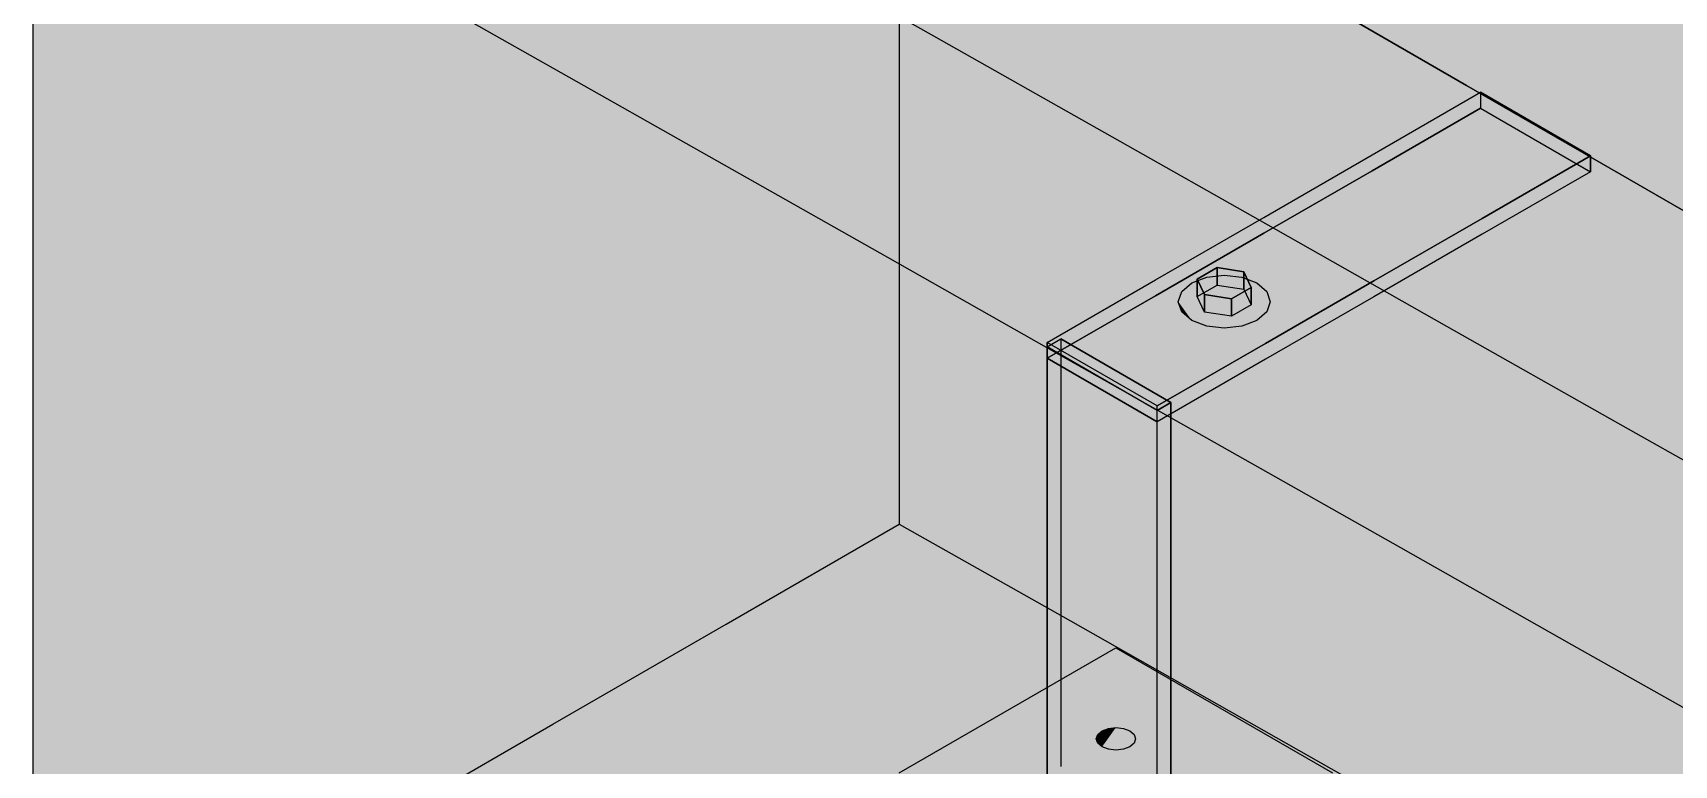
# Model space of a CAD drawing. Header units: metres. Extents: x 0 to 24.2, y -20 to 5.6.
# Drawn here: x 11.074 to 11.4021, y 1.6002 to 1.7466 of the extents above; entities that cross this region are included whole.
import ezdxf

# ---------------------------------------------------------------- set-up
doc = ezdxf.new("R2010")
doc.units = ezdxf.units.M
doc.header["$LTSCALE"] = 0.25
doc.layers.add('ISO-ARISTAS', color=8, linetype='CONTINUOUS')
doc.layers.add('ISO-CONCRETO-SUP', color=254, linetype='CONTINUOUS', true_color=0xe8e8e8)

msp = doc.modelspace()

# ---------------------------------------------------------------- linework, layer by layer
at = {"layer": 'ISO-ARISTAS', "color": 250}
for p, q in [((11.2199, 1.76539), (11.25409, 1.74604)), ((11.36066, 1.73611), (11.30934, 1.76574)), ((11.30934, 1.76574), (11.36066, 1.73611)), ((11.07405, 1.7627), (11.07405, 1.72698)), ((11.1766, 1.74039), (11.14242, 1.75973)), ((11.1766, 1.74039), (11.14242, 1.75973)), ((11.24725, 1.76091), (11.24725, 1.72341)), ((11.25409, 1.74604), (11.28827, 1.7267)), ((11.21079, 1.72104), (11.1766, 1.74039)), ((11.21079, 1.72104), (11.1766, 1.74039)), ((11.41198, 1.70648), (11.36066, 1.73611)), ((11.36066, 1.73611), (11.41198, 1.70648)), ((11.34176, 1.72225), (11.36341, 1.73475)), ((11.34176, 1.72225), (11.36341, 1.73475)), ((11.36341, 1.73475), (11.36341, 1.73158)), ((11.3854, 1.72205), (11.36341, 1.73475)), ((11.36341, 1.73475), (11.36341, 1.73158)), ((11.36341, 1.73475), (11.3854, 1.72205)), ((11.36341, 1.73158), (11.34176, 1.71908)), ((11.34176, 1.71908), (11.36341, 1.73158)), ((11.36341, 1.73158), (11.3854, 1.71888)), ((11.36341, 1.73158), (11.3854, 1.71888)), ((11.07405, 1.72698), (11.07405, 1.69127)), ((11.28827, 1.7267), (11.32246, 1.70736)), ((11.24725, 1.72341), (11.24725, 1.68591)), ((11.24497, 1.7017), (11.21079, 1.72104)), ((11.24497, 1.7017), (11.21079, 1.72104)), ((11.3201, 1.70975), (11.34176, 1.72225)), ((11.3201, 1.70975), (11.34176, 1.72225)), ((11.3854, 1.72205), (11.36375, 1.70955)), ((11.36375, 1.70955), (11.3854, 1.72205)), ((11.3854, 1.71888), (11.3854, 1.72205)), ((11.3854, 1.72205), (11.3854, 1.71888)), ((11.34176, 1.71908), (11.3201, 1.70658)), ((11.3201, 1.70658), (11.34176, 1.71908)), ((11.3854, 1.71888), (11.36375, 1.70638)), ((11.3854, 1.71888), (11.36375, 1.70638)), ((11.29845, 1.69725), (11.3201, 1.70975)), ((11.29845, 1.69725), (11.3201, 1.70975)), ((11.36375, 1.70955), (11.3421, 1.69705)), ((11.3421, 1.69705), (11.36375, 1.70955)), ((11.3201, 1.70658), (11.29845, 1.69408)), ((11.29845, 1.69408), (11.3201, 1.70658)), ((11.32246, 1.70736), (11.35664, 1.68802)), ((11.36375, 1.70638), (11.3421, 1.69388)), ((11.36375, 1.70638), (11.3421, 1.69388)), ((11.27916, 1.68236), (11.24497, 1.7017)), ((11.27916, 1.68236), (11.24497, 1.7017)), ((11.31076, 1.6997), (11.30681, 1.69742)), ((11.30681, 1.69742), (11.31076, 1.6997)), ((11.31615, 1.69887), (11.31076, 1.6997)), ((11.31076, 1.6997), (11.31076, 1.6962)), ((11.31076, 1.6962), (11.31076, 1.6997)), ((11.31076, 1.6997), (11.31615, 1.69887)), ((11.2768, 1.68475), (11.29845, 1.69725)), ((11.2768, 1.68475), (11.29845, 1.69725)), ((11.30372, 1.69492), (11.30571, 1.69664)), ((11.30571, 1.69664), (11.30869, 1.69779)), ((11.30681, 1.69742), (11.30681, 1.69392)), ((11.30681, 1.69392), (11.30681, 1.69742)), ((11.30681, 1.69742), (11.30825, 1.69431)), ((11.30825, 1.69431), (11.30681, 1.69742)), ((11.30869, 1.69779), (11.3122, 1.69819)), ((11.3122, 1.69819), (11.31572, 1.69779)), ((11.31572, 1.69779), (11.3187, 1.69664)), ((11.31615, 1.69537), (11.31615, 1.69887)), ((11.3176, 1.69575), (11.31615, 1.69887)), ((11.31615, 1.69887), (11.31615, 1.69537)), ((11.31615, 1.69887), (11.3176, 1.69575)), ((11.3187, 1.69664), (11.32069, 1.69492)), ((11.3421, 1.69705), (11.32045, 1.68455)), ((11.32045, 1.68455), (11.3421, 1.69705)), ((11.29845, 1.69408), (11.2768, 1.68158)), ((11.2768, 1.68158), (11.29845, 1.69408)), ((11.30302, 1.69289), (11.30372, 1.69492)), ((11.30681, 1.69392), (11.31076, 1.6962)), ((11.30681, 1.69392), (11.31076, 1.6962)), ((11.30825, 1.69081), (11.30681, 1.69392)), ((11.30825, 1.69081), (11.30681, 1.69392)), ((11.30825, 1.69431), (11.30825, 1.69081)), ((11.31365, 1.69347), (11.30825, 1.69431)), ((11.30825, 1.69081), (11.30825, 1.69431)), ((11.30825, 1.69431), (11.31365, 1.69347)), ((11.31076, 1.6962), (11.31615, 1.69537)), ((11.31076, 1.6962), (11.31615, 1.69537)), ((11.3176, 1.69575), (11.31365, 1.69347)), ((11.31365, 1.69347), (11.3176, 1.69575)), ((11.31365, 1.68997), (11.31365, 1.69347)), ((11.31365, 1.69347), (11.31365, 1.68997)), ((11.31615, 1.69537), (11.3176, 1.69225)), ((11.31615, 1.69537), (11.3176, 1.69225)), ((11.3176, 1.69225), (11.3176, 1.69575)), ((11.3176, 1.69575), (11.3176, 1.69225)), ((11.3421, 1.69388), (11.32045, 1.68138)), ((11.3421, 1.69388), (11.32045, 1.68138)), ((11.32069, 1.69492), (11.32139, 1.69289)), ((11.07405, 1.69127), (11.07405, 1.65556)), ((11.30372, 1.69086), (11.30302, 1.69289)), ((11.30571, 1.68914), (11.30372, 1.69086)), ((11.31365, 1.68997), (11.30825, 1.69081)), ((11.31365, 1.68997), (11.30825, 1.69081)), ((11.3176, 1.69225), (11.31365, 1.68997)), ((11.3176, 1.69225), (11.31365, 1.68997)), ((11.32069, 1.69086), (11.3187, 1.68914)), ((11.32139, 1.69289), (11.32069, 1.69086)), ((11.30869, 1.68799), (11.30571, 1.68914)), ((11.3122, 1.68758), (11.30869, 1.68799)), ((11.31572, 1.68799), (11.3122, 1.68758)), ((11.3187, 1.68914), (11.31572, 1.68799)), ((11.35664, 1.68802), (11.39083, 1.66868)), ((11.24725, 1.68591), (11.24725, 1.64841)), ((11.2768, 1.68385), (11.27955, 1.68544)), ((11.2768, 1.68385), (11.27955, 1.68544)), ((11.2768, 1.68158), (11.2768, 1.68475)), ((11.2988, 1.67205), (11.2768, 1.68475)), ((11.2988, 1.67205), (11.2768, 1.68475)), ((11.2768, 1.68475), (11.2768, 1.68158)), ((11.2768, 1.65537), (11.2768, 1.68385)), ((11.2988, 1.67115), (11.2768, 1.68385)), ((11.2768, 1.68385), (11.2768, 1.65537)), ((11.2988, 1.67115), (11.2768, 1.68385)), ((11.27955, 1.68544), (11.27955, 1.65695)), ((11.30155, 1.67274), (11.27955, 1.68544)), ((11.27955, 1.68544), (11.27955, 1.65695)), ((11.27955, 1.68544), (11.30155, 1.67274)), ((11.32045, 1.68455), (11.2988, 1.67205)), ((11.2988, 1.67205), (11.32045, 1.68455)), ((11.2988, 1.66888), (11.2768, 1.68158)), ((11.2768, 1.68158), (11.2988, 1.66888)), ((11.31334, 1.66302), (11.27916, 1.68236)), ((11.31334, 1.66302), (11.27916, 1.68236)), ((11.32045, 1.68138), (11.2988, 1.66888)), ((11.32045, 1.68138), (11.2988, 1.66888)), ((11.2988, 1.67115), (11.30155, 1.67274)), ((11.30155, 1.67274), (11.2988, 1.67115)), ((11.2988, 1.66888), (11.2988, 1.67205)), ((11.2988, 1.66888), (11.2988, 1.67205)), ((11.2988, 1.64267), (11.2988, 1.67115)), ((11.2988, 1.64267), (11.2988, 1.67115)), ((11.30155, 1.64425), (11.30155, 1.67274)), ((11.30155, 1.67274), (11.30155, 1.64425)), ((11.39083, 1.66868), (11.42501, 1.64933)), ((11.34753, 1.64368), (11.31334, 1.66302)), ((11.34753, 1.64368), (11.31334, 1.66302)), ((11.27955, 1.65695), (11.27955, 1.62847)), ((11.27955, 1.65695), (11.27955, 1.62847)), ((11.07405, 1.65556), (11.07405, 1.61984)), ((11.2768, 1.62688), (11.2768, 1.65537)), ((11.2768, 1.65537), (11.2768, 1.62688)), ((11.21261, 1.62841), (11.24725, 1.64841)), ((11.24725, 1.64841), (11.28144, 1.62907)), ((11.24725, 1.64841), (11.28144, 1.62907)), ((11.30155, 1.61577), (11.30155, 1.64425)), ((11.30155, 1.64425), (11.30155, 1.61577)), ((11.2988, 1.61418), (11.2988, 1.64267)), ((11.2988, 1.61418), (11.2988, 1.64267)), ((11.38171, 1.62433), (11.34753, 1.64368)), ((11.38171, 1.62433), (11.34753, 1.64368)), ((11.17797, 1.60841), (11.21261, 1.62841)), ((11.27955, 1.62847), (11.27955, 1.59999)), ((11.27955, 1.62847), (11.27955, 1.59999)), ((11.28144, 1.62907), (11.31562, 1.60973)), ((11.28144, 1.62907), (11.31562, 1.60973)), ((11.2768, 1.5984), (11.2768, 1.62688)), ((11.2768, 1.62688), (11.2768, 1.5984)), ((11.4159, 1.60499), (11.38171, 1.62433)), ((11.4159, 1.60499), (11.38171, 1.62433)), ((11.24725, 1.59871), (11.29055, 1.62371)), ((11.29055, 1.62371), (11.33385, 1.59871)), ((11.07405, 1.61984), (11.07405, 1.58413)), ((11.30155, 1.58729), (11.30155, 1.61577)), ((11.30155, 1.61577), (11.30155, 1.58729)), ((11.2988, 1.5857), (11.2988, 1.61418)), ((11.2988, 1.5857), (11.2988, 1.61418)), ((11.14333, 1.58841), (11.17797, 1.60841)), ((11.28905, 1.6076), (11.29055, 1.60778)), ((11.29055, 1.60778), (11.29205, 1.6076)), ((11.31562, 1.60973), (11.34981, 1.59039)), ((11.31562, 1.60973), (11.34981, 1.59039)), ((11.28663, 1.60551), (11.28693, 1.60638)), ((11.28693, 1.60465), (11.28663, 1.60551)), ((11.28693, 1.60638), (11.28778, 1.60711)), ((11.28778, 1.60391), (11.28693, 1.60465)), ((11.28778, 1.60711), (11.28905, 1.6076)), ((11.29205, 1.6076), (11.29332, 1.60711)), ((11.29332, 1.60711), (11.29417, 1.60638)), ((11.29417, 1.60465), (11.29332, 1.60391)), ((11.29417, 1.60638), (11.29447, 1.60551)), ((11.29447, 1.60551), (11.29417, 1.60465)), ((11.28905, 1.60342), (11.28778, 1.60391)), ((11.29055, 1.60325), (11.28905, 1.60342)), ((11.29205, 1.60342), (11.29055, 1.60325)), ((11.29332, 1.60391), (11.29205, 1.60342))]:
    msp.add_line(p, q, dxfattribs=at)
at = {"layer": 'ISO-CONCRETO-SUP', "true_color": 0xb2b2ad}
for points in [[(11.30934, 1.76574), (11.36066, 1.73611), (11.30934, 1.81574), (11.36066, 1.78611)], [(11.36066, 1.73611), (11.41198, 1.70648), (11.36066, 1.78611), (11.41198, 1.75648)]]:
    msp.add_solid(points, dxfattribs=at)
at = {"layer": 'ISO-CONCRETO-SUP', "true_color": 0xa2a7af}
for points in [[(11.07405, 1.7627), (11.10823, 1.74336), (11.07405, 1.79841), (11.10823, 1.77907)], [(11.24725, 1.76091), (11.28144, 1.74157), (11.24725, 1.79841), (11.28144, 1.77907)], [(11.31562, 1.75973), (11.34981, 1.74039), (11.31562, 1.79723), (11.34981, 1.77789)], [(11.38399, 1.75854), (11.41818, 1.7392), (11.38399, 1.79604), (11.41818, 1.7767)], [(11.10823, 1.74336), (11.14242, 1.72401), (11.10823, 1.77907), (11.14242, 1.75973)], [(11.28144, 1.74157), (11.31562, 1.72223), (11.28144, 1.77907), (11.31562, 1.75973)], [(11.34981, 1.74039), (11.38399, 1.72104), (11.34981, 1.77789), (11.38399, 1.75854)], [(11.07405, 1.72698), (11.10823, 1.70764), (11.07405, 1.7627), (11.10823, 1.74336)], [(11.14242, 1.72401), (11.1766, 1.70467), (11.14242, 1.75973), (11.1766, 1.74039)], [(11.24725, 1.72341), (11.28144, 1.70407), (11.24725, 1.76091), (11.28144, 1.74157)], [(11.31562, 1.72223), (11.34981, 1.70289), (11.31562, 1.75973), (11.34981, 1.74039)], [(11.38399, 1.72104), (11.41818, 1.7017), (11.38399, 1.75854), (11.41818, 1.7392)], [(11.10823, 1.70764), (11.14242, 1.6883), (11.10823, 1.74336), (11.14242, 1.72401)], [(11.1766, 1.70467), (11.21079, 1.68533), (11.1766, 1.74039), (11.21079, 1.72104)], [(11.28144, 1.70407), (11.31562, 1.68473), (11.28144, 1.74157), (11.31562, 1.72223)], [(11.34981, 1.70289), (11.38399, 1.68354), (11.34981, 1.74039), (11.38399, 1.72104)], [(11.07405, 1.69127), (11.10823, 1.67193), (11.07405, 1.72698), (11.10823, 1.70764)], [(11.14242, 1.6883), (11.1766, 1.66896), (11.14242, 1.72401), (11.1766, 1.70467)], [(11.24725, 1.68591), (11.28144, 1.66657), (11.24725, 1.72341), (11.28144, 1.70407)], [(11.21079, 1.68533), (11.24497, 1.66599), (11.21079, 1.72104), (11.24497, 1.7017)], [(11.31562, 1.68473), (11.34981, 1.66539), (11.31562, 1.72223), (11.34981, 1.70289)], [(11.38399, 1.68354), (11.41818, 1.6642), (11.38399, 1.72104), (11.41818, 1.7017)], [(11.10823, 1.67193), (11.14242, 1.65259), (11.10823, 1.70764), (11.14242, 1.6883)], [(11.1766, 1.66896), (11.21079, 1.64962), (11.1766, 1.70467), (11.21079, 1.68533)], [(11.28144, 1.66657), (11.31562, 1.64723), (11.28144, 1.70407), (11.31562, 1.68473)], [(11.34981, 1.66539), (11.38399, 1.64604), (11.34981, 1.70289), (11.38399, 1.68354)], [(11.24497, 1.66599), (11.27916, 1.64665), (11.24497, 1.7017), (11.27916, 1.68236)], [(11.07405, 1.65556), (11.10823, 1.63621), (11.07405, 1.69127), (11.10823, 1.67193)], [(11.14242, 1.65259), (11.1766, 1.63324), (11.14242, 1.6883), (11.1766, 1.66896)], [(11.21079, 1.64962), (11.24497, 1.63027), (11.21079, 1.68533), (11.24497, 1.66599)], [(11.24725, 1.64841), (11.28144, 1.62907), (11.24725, 1.68591), (11.28144, 1.66657)], [(11.31562, 1.64723), (11.34981, 1.62789), (11.31562, 1.68473), (11.34981, 1.66539)], [(11.38399, 1.64604), (11.41818, 1.6267), (11.38399, 1.68354), (11.41818, 1.6642)], [(11.27916, 1.64665), (11.31334, 1.6273), (11.27916, 1.68236), (11.31334, 1.66302)], [(11.10823, 1.63621), (11.14242, 1.61687), (11.10823, 1.67193), (11.14242, 1.65259)], [(11.1766, 1.63324), (11.21079, 1.6139), (11.1766, 1.66896), (11.21079, 1.64962)], [(11.24497, 1.63027), (11.27916, 1.61093), (11.24497, 1.66599), (11.27916, 1.64665)], [(11.28144, 1.62907), (11.31562, 1.60973), (11.28144, 1.66657), (11.31562, 1.64723)], [(11.34981, 1.62789), (11.38399, 1.60854), (11.34981, 1.66539), (11.38399, 1.64604)], [(11.31334, 1.6273), (11.34753, 1.60796), (11.31334, 1.66302), (11.34753, 1.64368)], [(11.07405, 1.61984), (11.10823, 1.6005), (11.07405, 1.65556), (11.10823, 1.63621)], [(11.14242, 1.61687), (11.1766, 1.59753), (11.14242, 1.65259), (11.1766, 1.63324)], [(11.21079, 1.6139), (11.24497, 1.59456), (11.21079, 1.64962), (11.24497, 1.63027)], [(11.31562, 1.60973), (11.34981, 1.59039), (11.31562, 1.64723), (11.34981, 1.62789)], [(11.27916, 1.61093), (11.31334, 1.59159), (11.27916, 1.64665), (11.31334, 1.6273)], [(11.38399, 1.60854), (11.41818, 1.5892), (11.38399, 1.64604), (11.41818, 1.6267)], [(11.34753, 1.60796), (11.38171, 1.58862), (11.34753, 1.64368), (11.38171, 1.62433)], [(11.10823, 1.6005), (11.14242, 1.58116), (11.10823, 1.63621), (11.14242, 1.61687)], [(11.1766, 1.59753), (11.21079, 1.57819), (11.1766, 1.63324), (11.21079, 1.6139)], [(11.24497, 1.59456), (11.27916, 1.57522), (11.24497, 1.63027), (11.27916, 1.61093)], [(11.34981, 1.59039), (11.38399, 1.57104), (11.34981, 1.62789), (11.38399, 1.60854)], [(11.31334, 1.59159), (11.34753, 1.57225), (11.31334, 1.6273), (11.34753, 1.60796)], [(11.38171, 1.58862), (11.4159, 1.56928), (11.38171, 1.62433), (11.4159, 1.60499)], [(11.07405, 1.58413), (11.10823, 1.56478), (11.07405, 1.61984), (11.10823, 1.6005)], [(11.14242, 1.58116), (11.1766, 1.56181), (11.14242, 1.61687), (11.1766, 1.59753)], [(11.21079, 1.57819), (11.24497, 1.55884), (11.21079, 1.6139), (11.24497, 1.59456)], [(11.27916, 1.57522), (11.31334, 1.55587), (11.27916, 1.61093), (11.31334, 1.59159)], [(11.34753, 1.57225), (11.38171, 1.5529), (11.34753, 1.60796), (11.38171, 1.58862)], [(11.38399, 1.57104), (11.41818, 1.5517), (11.38399, 1.60854), (11.41818, 1.5892)], [(11.10823, 1.56478), (11.14242, 1.54544), (11.10823, 1.6005), (11.14242, 1.58116)]]:
    msp.add_solid(points, dxfattribs=at)
at = {"layer": 'ISO-CONCRETO-SUP', "true_color": 0xc5c5c0}
for points in [[(11.35264, 1.79074), (11.40396, 1.76111), (11.30934, 1.76574), (11.36066, 1.73611)], [(11.40396, 1.76111), (11.45528, 1.73148), (11.36066, 1.73611), (11.41198, 1.70648)]]:
    msp.add_solid(points, dxfattribs=at)
at = {"layer": 'ISO-CONCRETO-SUP', "true_color": 0xb3b9c1}
for points in [[(11.16407, 1.77223), (11.19825, 1.75289), (11.14242, 1.75973), (11.1766, 1.74039)], [(11.2199, 1.76539), (11.25409, 1.74604), (11.19825, 1.75289), (11.23244, 1.73354)], [(11.19825, 1.75289), (11.23244, 1.73354), (11.1766, 1.74039), (11.21079, 1.72104)], [(11.25409, 1.74604), (11.28827, 1.7267), (11.23244, 1.73354), (11.26662, 1.7142)], [(11.23244, 1.73354), (11.26662, 1.7142), (11.21079, 1.72104), (11.24497, 1.7017)], [(11.28827, 1.7267), (11.32246, 1.70736), (11.26662, 1.7142), (11.30081, 1.69486)], [(11.26662, 1.7142), (11.30081, 1.69486), (11.24497, 1.7017), (11.27916, 1.68236)], [(11.32246, 1.70736), (11.35664, 1.68802), (11.30081, 1.69486), (11.33499, 1.67552)], [(11.30081, 1.69486), (11.33499, 1.67552), (11.27916, 1.68236), (11.31334, 1.66302)], [(11.35664, 1.68802), (11.39083, 1.66868), (11.33499, 1.67552), (11.36918, 1.65618)], [(11.33499, 1.67552), (11.36918, 1.65618), (11.31334, 1.66302), (11.34753, 1.64368)], [(11.39083, 1.66868), (11.42501, 1.64933), (11.36918, 1.65618), (11.40336, 1.63683)], [(11.36918, 1.65618), (11.40336, 1.63683), (11.34753, 1.64368), (11.38171, 1.62433)], [(11.24725, 1.64841), (11.28144, 1.62907), (11.21261, 1.62841), (11.24679, 1.60907)], [(11.40336, 1.63683), (11.43755, 1.61749), (11.38171, 1.62433), (11.4159, 1.60499)], [(11.21261, 1.62841), (11.24679, 1.60907), (11.17797, 1.60841), (11.21215, 1.58907)], [(11.28144, 1.62907), (11.31562, 1.60973), (11.24679, 1.60907), (11.28098, 1.58973)], [(11.17797, 1.60841), (11.21215, 1.58907), (11.14333, 1.58841), (11.17751, 1.56907)], [(11.24679, 1.60907), (11.28098, 1.58973), (11.21215, 1.58907), (11.24634, 1.56973)], [(11.31562, 1.60973), (11.34981, 1.59039), (11.28098, 1.58973), (11.31516, 1.57039)]]:
    msp.add_solid(points, dxfattribs=at)
at = {"layer": 'ISO-CONCRETO-SUP', "true_color": 0x6a7481}
for points in [[(11.36341, 1.73158), (11.34176, 1.71908), (11.36341, 1.73475), (11.34176, 1.72225)], [(11.34176, 1.71908), (11.3201, 1.70658), (11.34176, 1.72225), (11.3201, 1.70975)], [(11.3854, 1.71888), (11.36375, 1.70638), (11.3854, 1.72205), (11.36375, 1.70955)], [(11.3201, 1.70658), (11.29845, 1.69408), (11.3201, 1.70975), (11.29845, 1.69725)], [(11.36375, 1.70638), (11.3421, 1.69388), (11.36375, 1.70955), (11.3421, 1.69705)], [(11.29845, 1.69408), (11.2768, 1.68158), (11.29845, 1.69725), (11.2768, 1.68475)], [(11.3421, 1.69388), (11.32045, 1.68138), (11.3421, 1.69705), (11.32045, 1.68455)], [(11.27955, 1.65695), (11.2768, 1.65537), (11.27955, 1.68544), (11.2768, 1.68385)], [(11.32045, 1.68138), (11.2988, 1.66888), (11.32045, 1.68455), (11.2988, 1.67205)], [(11.30155, 1.64425), (11.2988, 1.64267), (11.30155, 1.67274), (11.2988, 1.67115)], [(11.27955, 1.62847), (11.2768, 1.62688), (11.27955, 1.65695), (11.2768, 1.65537)], [(11.30155, 1.61577), (11.2988, 1.61418), (11.30155, 1.64425), (11.2988, 1.64267)], [(11.27955, 1.59999), (11.2768, 1.5984), (11.27955, 1.62847), (11.2768, 1.62688)], [(11.30155, 1.58729), (11.2988, 1.5857), (11.30155, 1.61577), (11.2988, 1.61418)]]:
    msp.add_solid(points, dxfattribs=at)
at = {"layer": 'ISO-CONCRETO-SUP', "true_color": 0x838f9f}
for points in [[(11.36341, 1.73475), (11.3854, 1.72205), (11.34176, 1.72225), (11.36375, 1.70955)], [(11.36341, 1.73158), (11.3854, 1.71888), (11.34176, 1.71908), (11.36375, 1.70638)], [(11.34176, 1.72225), (11.36375, 1.70955), (11.3201, 1.70975), (11.3421, 1.69705)], [(11.34176, 1.71908), (11.36375, 1.70638), (11.3201, 1.70658), (11.3421, 1.69388)], [(11.3201, 1.70975), (11.3421, 1.69705), (11.29845, 1.69725), (11.32045, 1.68455)], [(11.3201, 1.70658), (11.3421, 1.69388), (11.29845, 1.69408), (11.32045, 1.68138)], [(11.29845, 1.69725), (11.32045, 1.68455), (11.2768, 1.68475), (11.2988, 1.67205)], [(11.29845, 1.69408), (11.32045, 1.68138), (11.2768, 1.68158), (11.2988, 1.66888)], [(11.27955, 1.68544), (11.30155, 1.67274), (11.2768, 1.68385), (11.2988, 1.67115)]]:
    msp.add_solid(points, dxfattribs=at)
at = {"layer": 'ISO-CONCRETO-SUP', "true_color": 0x768190}
for points in [[(11.36341, 1.73158), (11.3854, 1.71888), (11.36341, 1.73475), (11.3854, 1.72205)], [(11.2768, 1.68158), (11.2988, 1.66888), (11.2768, 1.68475), (11.2988, 1.67205)], [(11.2768, 1.65537), (11.2988, 1.64267), (11.2768, 1.68385), (11.2988, 1.67115)], [(11.27955, 1.65695), (11.30155, 1.64425), (11.27955, 1.68544), (11.30155, 1.67274)], [(11.27955, 1.62847), (11.30155, 1.61577), (11.27955, 1.65695), (11.30155, 1.64425)], [(11.2768, 1.62688), (11.2988, 1.61418), (11.2768, 1.65537), (11.2988, 1.64267)], [(11.27955, 1.59999), (11.30155, 1.58729), (11.27955, 1.62847), (11.30155, 1.61577)], [(11.2768, 1.5984), (11.2988, 1.5857), (11.2768, 1.62688), (11.2988, 1.61418)]]:
    msp.add_solid(points, dxfattribs=at)
at = {"layer": 'ISO-CONCRETO-SUP', "true_color": 0x42444a}
for points in [[(11.30681, 1.69392), (11.31076, 1.6962), (11.30681, 1.69742), (11.31076, 1.6997)], [(11.3176, 1.69225), (11.31365, 1.68997), (11.3176, 1.69575), (11.31365, 1.69347)]]:
    msp.add_solid(points, dxfattribs=at)
at = {"layer": 'ISO-CONCRETO-SUP', "true_color": 0x52545b}
for points in [[(11.30825, 1.69431), (11.30681, 1.69742), (11.31076, 1.6997)], [(11.30825, 1.69431), (11.31076, 1.6997), (11.31615, 1.69887)], [(11.30571, 1.68914), (11.30372, 1.69492), (11.30571, 1.69664)], [(11.30571, 1.68914), (11.30869, 1.69779), (11.3122, 1.69819)], [(11.30571, 1.68914), (11.3122, 1.69819), (11.31572, 1.69779)], [(11.30571, 1.68914), (11.30571, 1.69664), (11.30869, 1.69779)], [(11.30571, 1.68914), (11.31572, 1.69779), (11.3187, 1.69664)], [(11.30571, 1.68914), (11.3187, 1.69664), (11.32069, 1.69492)], [(11.30825, 1.69431), (11.31615, 1.69887), (11.3176, 1.69575)], [(11.30571, 1.68914), (11.30302, 1.69289), (11.30372, 1.69492)], [(11.30571, 1.68914), (11.32069, 1.69492), (11.32139, 1.69289)], [(11.30825, 1.69081), (11.30681, 1.69392), (11.31076, 1.6962)], [(11.30825, 1.69081), (11.31076, 1.6962), (11.31615, 1.69537)], [(11.30825, 1.69431), (11.3176, 1.69575), (11.31365, 1.69347)], [(11.30825, 1.69081), (11.31615, 1.69537), (11.3176, 1.69225)], [(11.30571, 1.68914), (11.30372, 1.69086), (11.30302, 1.69289)], [(11.30571, 1.68914), (11.32139, 1.69289), (11.32069, 1.69086)], [(11.30571, 1.68914), (11.32069, 1.69086), (11.3187, 1.68914)], [(11.30825, 1.69081), (11.3176, 1.69225), (11.31365, 1.68997)], [(11.30571, 1.68914), (11.3187, 1.68914), (11.31572, 1.68799)], [(11.30571, 1.68914), (11.31572, 1.68799), (11.3122, 1.68758)], [(11.30571, 1.68914), (11.3122, 1.68758), (11.30869, 1.68799)]]:
    msp.add_solid(points, dxfattribs=at)
at = {"layer": 'ISO-CONCRETO-SUP', "true_color": 0x4e5057}
for points in [[(11.31076, 1.6962), (11.31615, 1.69537), (11.31076, 1.6997), (11.31615, 1.69887)], [(11.31365, 1.68997), (11.30825, 1.69081), (11.31365, 1.69347), (11.30825, 1.69431)]]:
    msp.add_solid(points, dxfattribs=at)
at = {"layer": 'ISO-CONCRETO-SUP', "true_color": 0x404248}
for points in [[(11.30825, 1.69081), (11.30681, 1.69392), (11.30825, 1.69431), (11.30681, 1.69742)], [(11.31615, 1.69537), (11.3176, 1.69225), (11.31615, 1.69887), (11.3176, 1.69575)]]:
    msp.add_solid(points, dxfattribs=at)
at = {"layer": 'ISO-CONCRETO-SUP', "true_color": 0xb3bac2}
msp.add_solid([(11.29055, 1.62371), (11.33385, 1.59871), (11.24725, 1.59871), (11.29055, 1.57371)], dxfattribs=at)
at = {"layer": 'ISO-CONCRETO-SUP', "true_color": 0x6b6d73}
for points in [[(11.28778, 1.60391), (11.28905, 1.6076), (11.29055, 1.60778)], [(11.28778, 1.60391), (11.29055, 1.60778), (11.29205, 1.6076)], [(11.28778, 1.60391), (11.28663, 1.60551), (11.28693, 1.60638)], [(11.28778, 1.60391), (11.28693, 1.60465), (11.28663, 1.60551)], [(11.28778, 1.60391), (11.28693, 1.60638), (11.28778, 1.60711)], [(11.28778, 1.60391), (11.28778, 1.60711), (11.28905, 1.6076)], [(11.28778, 1.60391), (11.29205, 1.6076), (11.29332, 1.60711)], [(11.28778, 1.60391), (11.29332, 1.60711), (11.29417, 1.60638)], [(11.28778, 1.60391), (11.29417, 1.60638), (11.29447, 1.60551)], [(11.28778, 1.60391), (11.29447, 1.60551), (11.29417, 1.60465)], [(11.28778, 1.60391), (11.29417, 1.60465), (11.29332, 1.60391)], [(11.28778, 1.60391), (11.29332, 1.60391), (11.29205, 1.60342)], [(11.28778, 1.60391), (11.29205, 1.60342), (11.29055, 1.60325)], [(11.28778, 1.60391), (11.29055, 1.60325), (11.28905, 1.60342)]]:
    msp.add_solid(points, dxfattribs=at)

doc.saveas('drawing.dxf')
